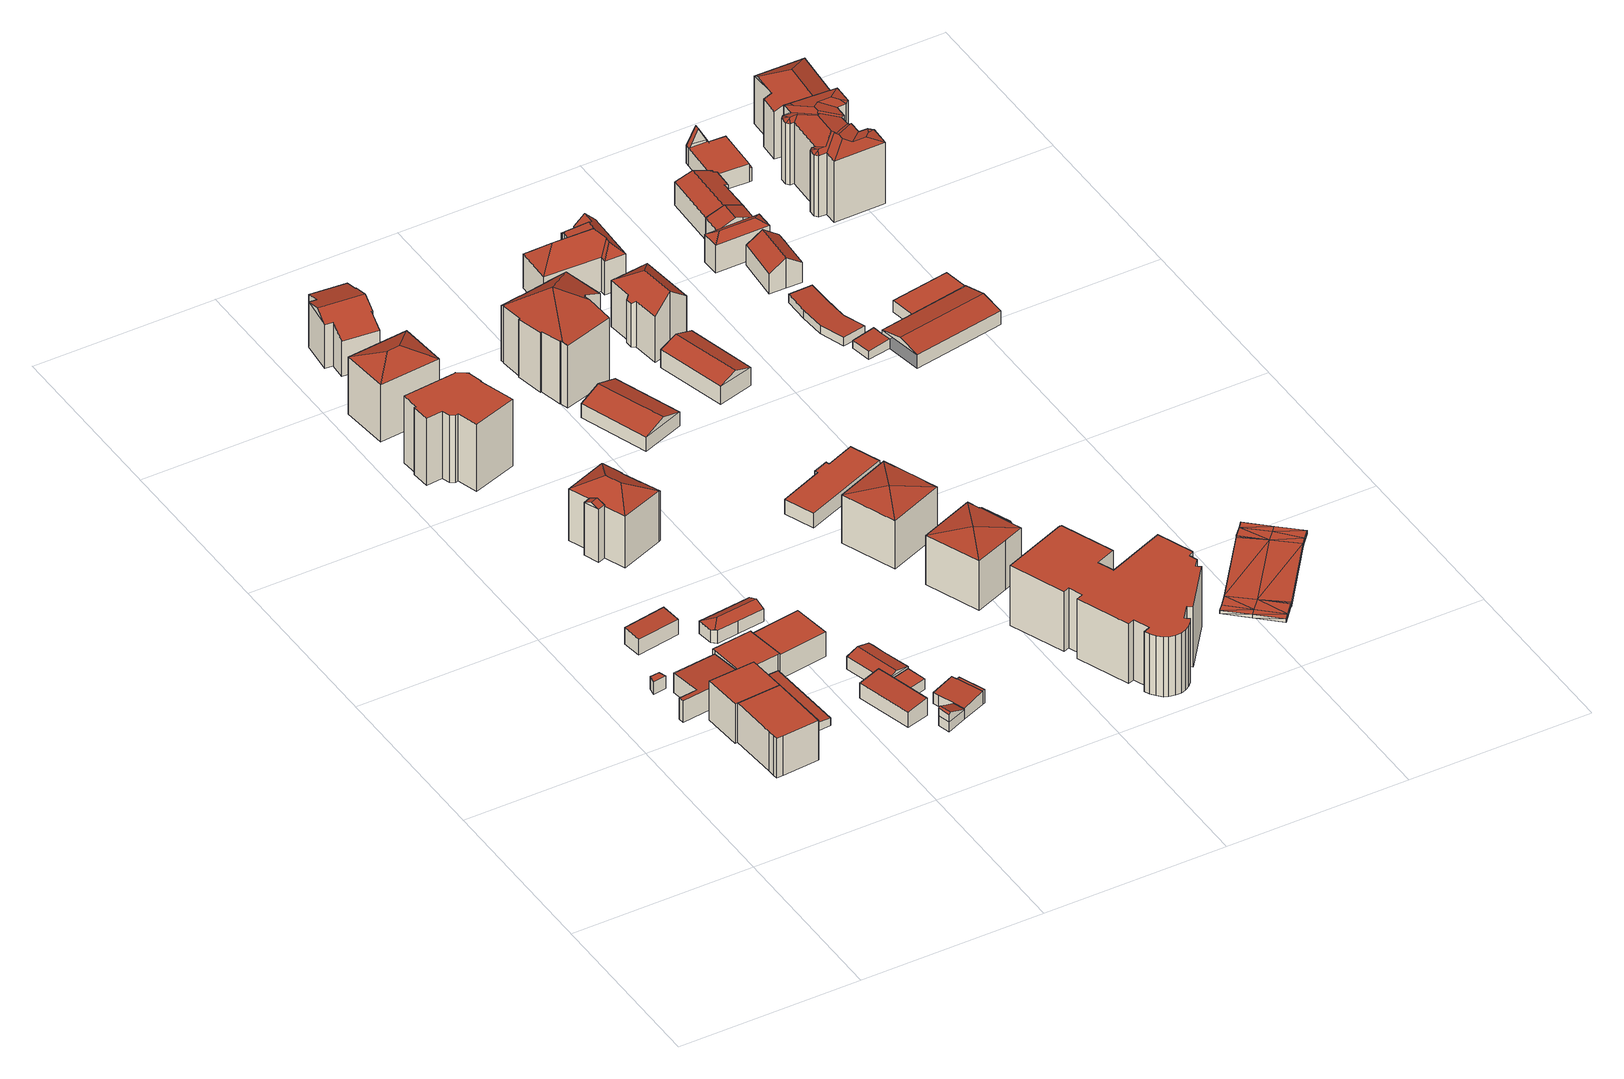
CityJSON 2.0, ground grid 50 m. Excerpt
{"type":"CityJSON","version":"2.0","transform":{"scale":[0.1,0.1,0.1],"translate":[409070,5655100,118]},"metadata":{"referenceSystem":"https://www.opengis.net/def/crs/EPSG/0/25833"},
"CityObjects":{
"building1":{"type":"Building","attributes":{"Dachtyp_tdc":"tdcPolyFlatRoof","Gemeindeschluessel":14612000,"Dachneigung":0,"QualitaetDacherkennung":41,"Geometrietyp2DReferenz":"3000","measuredHeight":3.82,"function":"31001_9998","roofType":"1000"},"geometry":[{"type":"Solid","lod":"2","boundaries":[[[[0,1,2,3]],[[1,4,5,2]],[[4,6,7,5]],[[6,0,3,7]],[[6,4,1,0]],[[3,2,5,7]]]],"semantics":{"surfaces":[{"type":"WallSurface"},{"type":"RoofSurface"},{"type":"GroundSurface"}],"values":[[0,0,0,0,1,2]]}}]},
"building2":{"type":"Building","attributes":{"Dachtyp_tdc":"tdcPolyFlatRoof","Gemeindeschluessel":14612000,"Dachneigung":0,"QualitaetDacherkennung":82,"Geometrietyp2DReferenz":"3000","measuredHeight":11.75,"function":"31001_9998","roofType":"1000"},"geometry":[{"type":"Solid","lod":"2","boundaries":[[[[8,9,10,11]],[[9,12,13,10]],[[12,14,15,13]],[[14,16,17,15]],[[16,18,19,17]],[[18,20,21,19]],[[20,8,11,21]],[[20,18,16,14,12,9,8]],[[11,10,13,15,17,19,21]]]],"semantics":{"surfaces":[{"type":"WallSurface"},{"type":"RoofSurface"},{"type":"GroundSurface"}],"values":[[0,0,0,0,0,0,0,1,2]]}}]},
"building3":{"type":"Building","attributes":{"Dachtyp_tdc":"tdcPolyFlatRoof","Gemeindeschluessel":14612000,"Dachneigung":0,"QualitaetDacherkennung":76,"Geometrietyp2DReferenz":"3000","measuredHeight":11.82,"function":"31001_9998","roofType":"1000"},"geometry":[{"type":"Solid","lod":"2","boundaries":[[[[22,23,24,25]],[[23,26,27,24]],[[26,16,17,27]],[[16,14,15,17]],[[14,22,25,15]],[[14,16,26,23,22]],[[25,24,27,17,15]]]],"semantics":{"surfaces":[{"type":"WallSurface"},{"type":"RoofSurface"},{"type":"GroundSurface"}],"values":[[0,0,0,0,0,1,2]]}}]},
"building4":{"type":"Building","attributes":{"Dachtyp_tdc":"tdcPolyFlatRoof","Gemeindeschluessel":14612000,"Dachneigung":3.24,"QualitaetDacherkennung":61,"Geometrietyp2DReferenz":"3000","measuredHeight":6.39,"function":"31001_2000","roofType":"2100"},"geometry":[{"type":"Solid","lod":"2","boundaries":[[[[28,29,30,31]],[[29,32,33,30]],[[32,34,35,33]],[[34,36,37,35]],[[36,38,39,37]],[[36,34,32,29,28,38]],[[38,28,31,39]],[[39,31,30,33,35,37]]]],"semantics":{"surfaces":[{"type":"WallSurface"},{"type":"RoofSurface"},{"type":"GroundSurface"}],"values":[[0,0,0,0,0,1,0,2]]}}]},
"building5":{"type":"Building","attributes":{"Dachtyp_tdc":"tdcPolyFlatRoof","Gemeindeschluessel":14612000,"Dachneigung":4.93,"QualitaetDacherkennung":76,"Geometrietyp2DReferenz":"3000","measuredHeight":5.08,"function":"31001_2000","roofType":"2100"},"geometry":[{"type":"Solid","lod":"2","boundaries":[[[[40,41,42,43]],[[41,44,45,42]],[[44,46,47,45]],[[46,40,43,47]],[[46,44,41,40]],[[43,42,45,47]]]],"semantics":{"surfaces":[{"type":"WallSurface"},{"type":"RoofSurface"},{"type":"GroundSurface"}],"values":[[0,0,0,0,1,2]]}}]},
"building6":{"type":"Building","attributes":{"Dachtyp_tdc":"tdcPolyFlatRoof","Gemeindeschluessel":14612000,"Dachneigung":4.58,"QualitaetDacherkennung":90,"Geometrietyp2DReferenz":"3000","measuredHeight":2.8,"function":"31001_2463","roofType":"2100"},"geometry":[{"type":"Solid","lod":"2","boundaries":[[[[48,49,50,51]],[[49,52,53,50]],[[52,54,55,53]],[[54,48,51,55]],[[54,52,49,48]],[[51,50,53,55]]]],"semantics":{"surfaces":[{"type":"WallSurface"},{"type":"RoofSurface"},{"type":"GroundSurface"}],"values":[[0,0,0,0,1,2]]}}]},
"building7":{"type":"Building","attributes":{"Dachtyp_tdc":"tdcPolyFlatRoof","Gemeindeschluessel":14612000,"Dachneigung":0,"QualitaetDacherkennung":84,"Geometrietyp2DReferenz":"3000","measuredHeight":7.19,"function":"31001_2000","roofType":"1000"},"geometry":[{"type":"Solid","lod":"2","boundaries":[[[[56,57,58,59]],[[57,60,61,58]],[[60,62,63,61]],[[62,64,65,63]],[[64,66,50,65]],[[66,67,51,50]],[[67,68,69,51]],[[68,70,71,69]],[[70,56,59,71]],[[70,68,67,66,64,62,60,57,56]],[[59,58,61,63,65,50,51,69,71]]]],"semantics":{"surfaces":[{"type":"WallSurface"},{"type":"RoofSurface"},{"type":"GroundSurface"}],"values":[[0,0,0,0,0,0,0,0,0,1,2]]}}]},
"building8":{"type":"Building","attributes":{"Dachtyp_tdc":"tdcFreeFormRoof","Gemeindeschluessel":14612000,"Dachneigung":27.73,"QualitaetDacherkennung":83,"Geometrietyp2DReferenz":"3000","measuredHeight":5.18,"function":"31001_2000","roofType":"5000"},"geometry":[{"type":"Solid","lod":"2","boundaries":[[[[72,73,74,75]],[[73,76,77,74]],[[76,78,79,77]],[[78,80,81,79]],[[80,82,83,81]],[[82,84,85,83]],[[84,72,75,85]],[[82,86,87,88]],[[78,76,89,87,86,80]],[[89,73,72,84,88,87]],[[76,73,89]],[[84,82,88]],[[82,80,86]],[[75,74,77,79,81,83,85]]]],"semantics":{"surfaces":[{"type":"WallSurface"},{"type":"RoofSurface"},{"type":"GroundSurface"}],"values":[[0,0,0,0,0,0,0,1,1,1,0,0,0,2]]}}]},
"building9":{"type":"Building","attributes":{"Dachtyp_tdc":"tdcPolyFlatRoof","Gemeindeschluessel":14612000,"Dachneigung":0,"QualitaetDacherkennung":81,"Geometrietyp2DReferenz":"3000","measuredHeight":7.35,"function":"31001_2000","roofType":"1000"},"geometry":[{"type":"Solid","lod":"2","boundaries":[[[[90,91,92,93]],[[91,94,95,92]],[[94,96,97,95]],[[96,90,93,97]],[[96,94,91,90]],[[93,92,95,97]]]],"semantics":{"surfaces":[{"type":"WallSurface"},{"type":"RoofSurface"},{"type":"GroundSurface"}],"values":[[0,0,0,0,1,2]]}}]},
"building10":{"type":"Building","attributes":{"Dachtyp_tdc":"tdcPolyFlatRoof","Gemeindeschluessel":14612000,"Dachneigung":0,"QualitaetDacherkennung":39,"Geometrietyp2DReferenz":"3000","measuredHeight":20.09,"function":"31001_9998","roofType":"1000"},"geometry":[{"type":"Solid","lod":"2","boundaries":[[[[98,99,100,101,102,103,104,105,106,107,108,109,110,111,112,113]],[[114,115,116,117,118,119,120,121,122,123,124,125,126,127,128,129]],[[113,112,115,114]],[[112,111,116,115]],[[111,110,117,116]],[[110,109,118,117]],[[109,108,119,118]],[[108,107,120,119]],[[107,106,121,120]],[[106,105,122,121]],[[105,104,123,122]],[[104,103,124,123]],[[103,102,125,124]],[[102,101,126,125]],[[101,100,127,126]],[[100,99,128,127]],[[99,98,129,128]],[[98,113,114,129]]]],"semantics":{"surfaces":[{"type":"RoofSurface"},{"type":"GroundSurface"},{"type":"WallSurface"}],"values":[[0,1,2,2,2,2,2,2,2,2,2,2,2,2,2,2,2,2]]}}]},
"building11":{"type":"Building","attributes":{"Gemeindeschluessel":14612000,"Geometrietyp2DReferenz":"3000","function":"31001_9998","roofType":"9999"},"children":["building11-1","building11-2"]},
"building11-1":{"type":"BuildingPart","attributes":{"Dachtyp_tdc":"tdcHipRoof","Dachneigung":28.36,"QualitaetDacherkennung":61,"Geometrietyp2DReferenz":"3000","measuredHeight":18.7,"roofType":"3200"},"parents":["building11"],"geometry":[{"type":"MultiSurface","lod":"2","boundaries":[[[130,131,132,133]],[[131,134,135,132]],[[134,136,137,135]],[[136,138,139,137]],[[138,140,141,139]],[[140,142,143,141]],[[142,144,145,143]],[[144,146,147,145]],[[146,148,149,147]],[[148,150,151,149]],[[150,152,153,151]],[[152,154,155,153]],[[152,150,156]],[[136,134,157]],[[150,148,146,144,142,140,138,136,157,156]],[[134,131,130,154,152,156,157]],[[133,132,135,137,139,141,143,145,147,149,151,153,155]]],"semantics":{"surfaces":[{"type":"WallSurface"},{"type":"RoofSurface"},{"type":"GroundSurface"}],"values":[0,0,0,0,0,0,0,0,0,0,0,0,1,1,1,1,2]}}]},
"building11-2":{"type":"BuildingPart","attributes":{"Dachtyp_tdc":"tdcGableRoof","Dachneigung":28.33,"QualitaetDacherkennung":66,"Geometrietyp2DReferenz":"3000","measuredHeight":17.03,"roofType":"3100"},"parents":["building11"],"geometry":[{"type":"MultiSurface","lod":"2","boundaries":[[[158,159,160,155,154]],[[159,161,162,160]],[[161,163,130,133,162]],[[161,159,164]],[[158,163,165]],[[159,158,165,164]],[[163,161,164,165]],[[155,160,162,133]]],"semantics":{"surfaces":[{"type":"WallSurface"},{"type":"RoofSurface"},{"type":"GroundSurface"}],"values":[0,0,0,0,0,1,1,2]}}]},
"building12":{"type":"Building","attributes":{"Dachtyp_tdc":"tdcHipRoof","Gemeindeschluessel":14612000,"Dachneigung":24.83,"QualitaetDacherkennung":74,"Geometrietyp2DReferenz":"3000","measuredHeight":20.25,"function":"31001_9998","roofType":"3200"},"geometry":[{"type":"Solid","lod":"2","boundaries":[[[[166,167,168,169]],[[167,170,171,168]],[[170,172,173,171]],[[172,166,169,173]],[[170,167,174]],[[166,172,175]],[[167,166,175,174]],[[172,170,174,175]],[[169,168,171,173]]]],"semantics":{"surfaces":[{"type":"WallSurface"},{"type":"RoofSurface"},{"type":"GroundSurface"}],"values":[[0,0,0,0,1,1,1,1,2]]}}]},
"building13":{"type":"Building","attributes":{"Dachtyp_tdc":"tdcPolyFlatRoof","Gemeindeschluessel":14612000,"Dachneigung":6.09,"QualitaetDacherkennung":83,"Geometrietyp2DReferenz":"3000","measuredHeight":5.14,"function":"31001_9998","roofType":"2100"},"geometry":[{"type":"Solid","lod":"2","boundaries":[[[[176,177,178,179]],[[177,180,181,178]],[[180,182,183,181]],[[182,184,185,183]],[[184,186,187,185]],[[184,182,180,177,176,186]],[[187,179,178,181,183,185]],[[186,176,179,187]]]],"semantics":{"surfaces":[{"type":"WallSurface"},{"type":"RoofSurface"},{"type":"GroundSurface"}],"values":[[0,0,0,0,0,1,2,0]]}}]},
"building14":{"type":"Building","attributes":{"Dachtyp_tdc":"tdcPolyFlatRoof","Gemeindeschluessel":14612000,"Dachneigung":0,"QualitaetDacherkennung":77,"Geometrietyp2DReferenz":"3000","measuredHeight":3.18,"function":"31001_9998","roofType":"1000"},"geometry":[{"type":"Solid","lod":"2","boundaries":[[[[188,189,190,191]],[[189,192,193,190]],[[192,194,195,193]],[[194,188,191,195]],[[194,192,189,188]],[[191,190,193,195]]]],"semantics":{"surfaces":[{"type":"WallSurface"},{"type":"RoofSurface"},{"type":"GroundSurface"}],"values":[[0,0,0,0,1,2]]}}]},
"building15":{"type":"Building","attributes":{"Dachtyp_tdc":"tdcGableRoof","Gemeindeschluessel":14612000,"Dachneigung":13.68,"QualitaetDacherkennung":81,"Geometrietyp2DReferenz":"3000","measuredHeight":4.55,"function":"31001_9998","roofType":"3100"},"geometry":[{"type":"Solid","lod":"2","boundaries":[[[[196,197,198,199]],[[197,200,201,198]],[[200,202,203,201]],[[202,204,205,203]],[[204,206,207,205]],[[206,208,209,207]],[[208,196,199,209]],[[197,196,208,210,211,200]],[[204,202,211,210,206]],[[210,208,206]],[[200,211,202]],[[199,198,201,203,205,207,209]]]],"semantics":{"surfaces":[{"type":"WallSurface"},{"type":"RoofSurface"},{"type":"GroundSurface"}],"values":[[0,0,0,0,0,0,0,1,1,0,0,2]]}}]},
"building16":{"type":"Building","attributes":{"Dachtyp_tdc":"tdcFreeFormRoof","Gemeindeschluessel":14612000,"Dachneigung":19.91,"QualitaetDacherkennung":38,"Geometrietyp2DReferenz":"3000","measuredHeight":15.29,"function":"31001_9998","roofType":"5000"},"geometry":[{"type":"Solid","lod":"2","boundaries":[[[[212,213,214,215]],[[213,216,217,214]],[[216,218,219,217]],[[218,220,221,219]],[[220,222,223,221]],[[222,224,225,223]],[[224,226,227,225]],[[226,228,229,227]],[[228,230,231,229]],[[230,232,233,231]],[[232,234,235,233]],[[234,212,215,235]],[[236,218,216,213,212,234,232,237]],[[224,222,220,236,237,230,228,226]],[[220,218,236]],[[232,230,237]],[[215,214,217,219,221,223,225,227,229,231,233,235]]]],"semantics":{"surfaces":[{"type":"WallSurface"},{"type":"RoofSurface"},{"type":"GroundSurface"}],"values":[[0,0,0,0,0,0,0,0,0,0,0,0,1,1,0,0,2]]}}]},
"building17":{"type":"Building","attributes":{"Gemeindeschluessel":14612000,"Geometrietyp2DReferenz":"3000","function":"31001_9998","roofType":"9999"},"children":["building17-1","building17-2","building17-3"]},
"building17-1":{"type":"BuildingPart","attributes":{"Dachtyp_tdc":"tdcPolyFlatRoof","Dachneigung":5.3,"QualitaetDacherkennung":69,"Geometrietyp2DReferenz":"3000","measuredHeight":3.97,"roofType":"2100"},"parents":["building17"],"geometry":[{"type":"MultiSurface","lod":"2","boundaries":[[[238,239,240,241,242]],[[243,244,245]],[[243,246,247,244]],[[246,248,249,247]],[[248,250,251,249]],[[250,252,253,251]],[[250,248,246,243,239,238,252]],[[253,242,241,244,247,249,251]]],"semantics":{"surfaces":[{"type":"WallSurface"},{"type":"RoofSurface"},{"type":"GroundSurface"}],"values":[0,0,0,0,0,0,1,2]}}]},
"building17-2":{"type":"BuildingPart","attributes":{"Dachtyp_tdc":"tdcPolyFlatRoof","Dachneigung":0,"QualitaetDacherkennung":59,"Geometrietyp2DReferenz":"3000","measuredHeight":4.14,"roofType":"1000"},"parents":["building17"],"geometry":[{"type":"MultiSurface","lod":"2","boundaries":[[[254,255,256,253,252]],[[255,257,258,256]],[[257,259,238,242,258]],[[259,257,255,254]],[[253,256,258,242]]],"semantics":{"surfaces":[{"type":"WallSurface"},{"type":"RoofSurface"},{"type":"GroundSurface"}],"values":[0,0,0,1,2]}}]},
"building17-3":{"type":"BuildingPart","attributes":{"Dachtyp_tdc":"tdcGableRoof","Dachneigung":26.21,"QualitaetDacherkennung":10,"Geometrietyp2DReferenz":"3000","measuredHeight":5.6,"roofType":"3100"},"parents":["building17"],"geometry":[{"type":"MultiSurface","lod":"2","boundaries":[[[260,245,244,261]],[[262,263,264,265,240]],[[266,265,264,267]],[[268,267,264,263,260]],[[269,266,267,268]],[[240,265,266,269]],[[260,263,262,245]],[[245,262,240]],[[241,270,271,261,244]],[[240,269,270,241]],[[269,268,271,270]],[[268,260,261,271]]],"semantics":{"surfaces":[{"type":"WallSurface"},{"type":"RoofSurface"},{"type":"GroundSurface"}],"values":[0,1,1,0,0,0,0,0,2,0,0,0]}}]},
"building18":{"type":"Building","attributes":{"Dachtyp_tdc":"tdcGableRoof","Gemeindeschluessel":14612000,"Dachneigung":20.12,"QualitaetDacherkennung":85,"Geometrietyp2DReferenz":"3000","measuredHeight":6.48,"function":"31001_2000","roofType":"3100"},"geometry":[{"type":"Solid","lod":"2","boundaries":[[[[272,273,274,275]],[[273,276,277,274]],[[276,278,279,277]],[[278,272,275,279]],[[276,273,280]],[[272,278,281]],[[273,272,281,280]],[[278,276,280,281]],[[275,274,277,279]]]],"semantics":{"surfaces":[{"type":"WallSurface"},{"type":"RoofSurface"},{"type":"GroundSurface"}],"values":[[0,0,0,0,0,0,1,1,2]]}}]},
"building19":{"type":"Building","attributes":{"Dachtyp_tdc":"tdcFreeFormRoof","Gemeindeschluessel":14612000,"Dachneigung":11.04,"QualitaetDacherkennung":21,"Geometrietyp2DReferenz":"3000","measuredHeight":21.9,"function":"31001_9998","roofType":"5000"},"geometry":[{"type":"Solid","lod":"2","boundaries":[[[[282,283,284,285]],[[283,286,287,284]],[[286,288,289,287]],[[288,290,291,289]],[[290,292,293,291]],[[292,294,295,293]],[[294,296,297,295]],[[296,298,299,297]],[[298,300,301,299]],[[300,302,303,301]],[[302,304,305,303]],[[304,306,307,305]],[[306,308,309,307]],[[308,310,311,309]],[[310,312,313,311]],[[312,314,315,313]],[[314,316,317,315]],[[316,318,319,317]],[[318,282,285,319]],[[320,286,283,282,318,316,321,322]],[[322,323,294,292,290,288,320]],[[296,323,322,324,298]],[[310,308,306,304,302,300,324,322,321,314,312]],[[288,286,320]],[[316,314,321]],[[296,294,323]],[[300,298,324]],[[285,284,287,289,291,293,295,297,299,301,303,305,307,309,311,313,315,317,319]]]],"semantics":{"surfaces":[{"type":"WallSurface"},{"type":"RoofSurface"},{"type":"GroundSurface"}],"values":[[0,0,0,0,0,0,0,0,0,0,0,0,0,0,0,0,0,0,0,1,1,1,1,0,0,0,0,2]]}}]},
"building20":{"type":"Building","attributes":{"Gemeindeschluessel":14612000,"Geometrietyp2DReferenz":"3000","function":"31001_9998","roofType":"9999"},"children":["building20-1","building20-2"]},
"building20-1":{"type":"BuildingPart","attributes":{"Dachtyp_tdc":"tdcTentRoof","Dachneigung":11.16,"QualitaetDacherkennung":59,"Geometrietyp2DReferenz":"3000","measuredHeight":16.18,"roofType":"3500"},"parents":["building20"],"geometry":[{"type":"MultiSurface","lod":"2","boundaries":[[[325,326,327,328]],[[326,329,330,327]],[[329,331,332,330]],[[331,333,332]],[[334,335,336]],[[334,337,338,335]],[[337,325,328,338]],[[337,334,331,329,339]],[[325,337,339]],[[326,325,339]],[[329,326,339]],[[328,327,330,332,335,338]]],"semantics":{"surfaces":[{"type":"WallSurface"},{"type":"RoofSurface"},{"type":"GroundSurface"}],"values":[0,0,0,0,0,0,0,1,1,1,1,2]}}]},
"building20-2":{"type":"BuildingPart","attributes":{"Dachtyp_tdc":"tdcFreeFormRoof","Dachneigung":54.7,"QualitaetDacherkennung":12,"Geometrietyp2DReferenz":"3000","measuredHeight":13.38,"roofType":"5000"},"parents":["building20"],"geometry":[{"type":"MultiSurface","lod":"2","boundaries":[[[333,340,341,332]],[[340,342,343,341]],[[342,336,335,343]],[[342,340,344,345]],[[344,333,336,345]],[[342,345,336]],[[333,344,340]],[[341,343,335,332]]],"semantics":{"surfaces":[{"type":"WallSurface"},{"type":"RoofSurface"},{"type":"GroundSurface"}],"values":[0,0,0,1,1,0,0,2]}}]},
"building21":{"type":"Building","attributes":{"Gemeindeschluessel":14612000,"Geometrietyp2DReferenz":"3000","function":"31001_9998","roofType":"9999"},"children":["building21-1","building21-2"]},
"building21-1":{"type":"BuildingPart","attributes":{"Dachtyp_tdc":"tdcTentRoof","Dachneigung":11.18,"QualitaetDacherkennung":59,"Geometrietyp2DReferenz":"3000","measuredHeight":16.31,"roofType":"3500"},"parents":["building21"],"geometry":[{"type":"MultiSurface","lod":"2","boundaries":[[[346,347,348,349,350]],[[347,351,352,348]],[[351,353,354,352]],[[353,355,356,354]],[[355,357,358,356]],[[357,359,360,358]],[[359,361,362,363,360]],[[346,361,359,357,364,347]],[[353,351,347,364]],[[355,353,364]],[[357,355,364]],[[349,348,352,354,356,358,360,363]]],"semantics":{"surfaces":[{"type":"WallSurface"},{"type":"RoofSurface"},{"type":"GroundSurface"}],"values":[0,0,0,0,0,0,0,1,1,1,1,2]}}]},
"building21-2":{"type":"BuildingPart","attributes":{"Dachtyp_tdc":"tdcFreeFormRoof","Dachneigung":68.12,"QualitaetDacherkennung":21,"Geometrietyp2DReferenz":"3000","measuredHeight":14.39,"roofType":"5000"},"parents":["building21"],"geometry":[{"type":"MultiSurface","lod":"2","boundaries":[[[362,365,366,363]],[[365,367,368,366]],[[367,350,349,368]],[[369,350,367]],[[370,369,367,365]],[[370,365,362]],[[369,370,362,350]],[[363,366,368,349]]],"semantics":{"surfaces":[{"type":"WallSurface"},{"type":"RoofSurface"},{"type":"GroundSurface"}],"values":[0,0,0,1,1,0,1,2]}}]},
"building22":{"type":"Building","attributes":{"Dachtyp_tdc":"tdcPolyFlatRoof","Gemeindeschluessel":14612000,"Dachneigung":0,"QualitaetDacherkennung":67,"Geometrietyp2DReferenz":"3000","measuredHeight":4.44,"function":"31001_2000","roofType":"1000"},"geometry":[{"type":"Solid","lod":"2","boundaries":[[[[371,372,373,374]],[[372,375,376,373]],[[375,377,378,376]],[[377,379,380,378]],[[379,381,382,380]],[[381,383,384,382]],[[383,385,386,384]],[[385,371,374,386]],[[385,383,381,379,377,375,372,371]],[[374,373,376,378,380,382,384,386]]]],"semantics":{"surfaces":[{"type":"WallSurface"},{"type":"RoofSurface"},{"type":"GroundSurface"}],"values":[[0,0,0,0,0,0,0,0,1,2]]}}]},
"building23":{"type":"Building","attributes":{"Dachtyp_tdc":"tdcPolyFlatRoof","Gemeindeschluessel":14612000,"Dachneigung":0,"QualitaetDacherkennung":51,"Geometrietyp2DReferenz":"3000","measuredHeight":17.99,"function":"31001_9998","roofType":"1000"},"geometry":[{"type":"Solid","lod":"2","boundaries":[[[[387,388,389,390]],[[388,391,392,389]],[[391,393,394,392]],[[393,395,396,394]],[[395,397,398,396]],[[397,399,400,398]],[[399,401,402,400]],[[401,403,404,402]],[[403,405,406,404]],[[405,407,408,406]],[[407,409,410,408]],[[409,411,412,410]],[[411,413,414,412]],[[413,415,416,414]],[[415,417,418,416]],[[417,419,420,418]],[[419,421,422,420]],[[421,423,424,422]],[[423,425,426,424]],[[427,428,429,430]],[[428,387,390,429]],[[425,431,432,426]],[[431,433,434,432]],[[433,435,436,434]],[[435,437,438,436]],[[437,439,440,438]],[[439,441,442,440]],[[441,443,444,442]],[[443,445,446,444]],[[445,447,448,446]],[[447,449,450,448]],[[449,451,452,450]],[[451,453,454,452]],[[453,427,430,454]],[[453,451,449,447,445,443,441,439,437,435,433,431,425,423,421,419,417,415,413,411,409,407,405,403,401,399,397,395,393,391,388,387,428,427]],[[430,429,390,389,392,394,396,398,400,402,404,406,408,410,412,414,416,418,420,422,424,426,432,434,436,438,440,442,444,446,448,450,452,454]]]],"semantics":{"surfaces":[{"type":"WallSurface"},{"type":"RoofSurface"},{"type":"GroundSurface"}],"values":[[0,0,0,0,0,0,0,0,0,0,0,0,0,0,0,0,0,0,0,0,0,0,0,0,0,0,0,0,0,0,0,0,0,0,1,2]]}}]},
"building24":{"type":"Building","attributes":{"Dachtyp_tdc":"tdcGableRoof","Gemeindeschluessel":14612000,"Dachneigung":19.7,"QualitaetDacherkennung":89,"Geometrietyp2DReferenz":"3000","measuredHeight":7.3,"function":"31001_2000","roofType":"3100"},"geometry":[{"type":"Solid","lod":"2","boundaries":[[[[455,456,457,458]],[[456,459,460,457]],[[459,461,462,460]],[[461,455,458,462]],[[459,456,463]],[[455,461,464]],[[456,455,464,463]],[[461,459,463,464]],[[458,457,460,462]]]],"semantics":{"surfaces":[{"type":"WallSurface"},{"type":"RoofSurface"},{"type":"GroundSurface"}],"values":[[0,0,0,0,0,0,1,1,2]]}}]},
"building25":{"type":"Building","attributes":{"Dachtyp_tdc":"tdcHipAndGableRoof","Gemeindeschluessel":14612000,"Dachneigung":43.92,"QualitaetDacherkennung":86,"Geometrietyp2DReferenz":"3000","measuredHeight":18.54,"function":"31001_9998","roofType":"5000"},"geometry":[{"type":"Solid","lod":"2","boundaries":[[[[465,466,467,468]],[[466,469,470,467]],[[469,471,472,470]],[[471,473,474,472]],[[473,475,476,474]],[[475,477,478,476]],[[477,479,480,478]],[[479,481,482,480]],[[481,465,468,482]],[[477,475,483]],[[475,473,471,469,466,465,481,483]],[[481,479,477,483]],[[468,467,470,472,474,476,478,480,482]]]],"semantics":{"surfaces":[{"type":"WallSurface"},{"type":"RoofSurface"},{"type":"GroundSurface"}],"values":[[0,0,0,0,0,0,0,0,0,1,1,1,2]]}}]},
"building26":{"type":"Building","attributes":{"Dachtyp_tdc":"tdcFreeFormRoof","Gemeindeschluessel":14612000,"Dachneigung":44.88,"QualitaetDacherkennung":40,"Geometrietyp2DReferenz":"3000","measuredHeight":15.12,"function":"31001_9998","roofType":"5000"},"geometry":[{"type":"Solid","lod":"2","boundaries":[[[[484,485,486,487,488,489]],[[484,489,490]],[[485,484,490,491]],[[492,486,485,491,493]],[[494,495,492,493,496]],[[494,496,497]],[[498,495,494,497,499]],[[500,501,502,503,504,505,506,507,508,509,510,511]],[[487,512,513,488]],[[497,496,501,500]],[[496,493,502,501]],[[493,491,503,502]],[[491,490,504,503]],[[490,489,505,504]],[[489,488,506,505]],[[488,513,507,506]],[[513,514,508,507]],[[514,515,509,508]],[[515,516,510,509]],[[516,499,511,510]],[[499,497,500,511]],[[517,498,499,516]],[[517,516,515]],[[512,487,486,492,495,498,517,515,514]],[[512,514,513]]]],"semantics":{"surfaces":[{"type":"RoofSurface"},{"type":"GroundSurface"},{"type":"WallSurface"}],"values":[[0,0,0,0,0,0,0,1,0,2,2,2,2,2,2,2,2,2,2,2,2,0,0,0,2]]}}]},
"building27":{"type":"Building","attributes":{"Stand_DGM":"2016","Stand_Basis-DLM":"2021","Gemeindeschluessel":"14612000","ObjektHoehe":1,"Stand_Laserscan":"2016","BodenHoehe":122.14,"Stand_3D-Stadtmodell":"2023","Geometrietyp2DReferenz":2000,"AbsoluteHoehe":123.14,"measuredHeight":1,"function":"53001_1800","roofType":"9999"},"geometry":[{"type":"MultiSurface","lod":"2","boundaries":[[[518,519,520]],[[518,520,521]],[[522,523,519]],[[522,519,518]],[[524,525,526]],[[524,526,523]],[[524,523,522]],[[527,528,524]],[[524,528,529]],[[524,529,525]],[[530,531,528]],[[530,528,527]],[[532,518,521]],[[532,521,533]],[[534,522,535]],[[535,522,532]],[[532,522,518]],[[536,524,522]],[[536,522,537]],[[537,522,534]],[[538,527,536]],[[536,527,524]],[[539,530,527]],[[539,527,538]],[[521,520,540]],[[521,540,541]],[[520,519,542]],[[520,542,540]],[[519,523,543]],[[519,543,542]],[[523,526,544]],[[523,544,543]],[[526,525,545]],[[526,545,544]],[[525,529,546]],[[525,546,545]],[[529,528,547]],[[529,547,546]],[[528,531,548]],[[528,548,547]],[[531,530,549]],[[531,549,548]],[[530,539,550]],[[530,550,549]],[[539,538,551]],[[539,551,550]],[[538,536,552]],[[538,552,551]],[[536,537,553]],[[536,553,552]],[[537,534,554]],[[537,554,553]],[[534,535,555]],[[534,555,554]],[[535,532,556]],[[535,556,555]],[[532,533,557]],[[532,557,556]],[[533,521,541]],[[533,541,557]],[[540,542,558]],[[541,540,558]],[[542,543,559]],[[558,542,559]],[[544,545,560]],[[543,544,560]],[[559,543,560]],[[560,547,561]],[[546,547,560]],[[545,546,560]],[[547,548,549]],[[561,547,549]],[[541,558,556]],[[557,541,556]],[[555,559,554]],[[556,559,555]],[[558,559,556]],[[559,560,552]],[[553,559,552]],[[554,559,553]],[[552,561,551]],[[560,561,552]],[[561,549,550]],[[551,561,550]]],"semantics":{"surfaces":[{"type":"RoofSurface"},{"type":"WallSurface"},{"type":"GroundSurface"}],"values":[0,0,0,0,0,0,0,0,0,0,0,0,0,0,0,0,0,0,0,0,0,0,0,0,1,1,1,1,1,1,1,1,1,1,1,1,1,1,1,1,1,1,1,1,1,1,1,1,1,1,1,1,1,1,1,1,1,1,1,1,2,2,2,2,2,2,2,2,2,2,2,2,2,2,2,2,2,2,2,2,2,2,2,2]}}]},
"building28":{"type":"Building","attributes":{"Dachtyp_tdc":"tdcPolyFlatRoof","Gemeindeschluessel":14612000,"Dachneigung":3.13,"QualitaetDacherkennung":83,"Geometrietyp2DReferenz":"3000","measuredHeight":2.79,"function":"31001_2000","roofType":"2100"},"geometry":[{"type":"Solid","lod":"2","boundaries":[[[[562,563,564,565]],[[563,566,567,564]],[[566,568,569,567]],[[568,570,571,569]],[[570,572,573,571]],[[572,574,575,573]],[[574,576,577,575]],[[576,562,565,577]],[[576,574,572,570,568,566,563,562]],[[565,564,567,569,571,573,575,577]]]],"semantics":{"surfaces":[{"type":"WallSurface"},{"type":"RoofSurface"},{"type":"GroundSurface"}],"values":[[0,0,0,0,0,0,0,0,1,2]]}}]},
"building29":{"type":"Building","attributes":{"Dachtyp_tdc":"tdcGableRoof","Gemeindeschluessel":14612000,"Dachneigung":34.86,"QualitaetDacherkennung":64,"Geometrietyp2DReferenz":"3000","measuredHeight":9.08,"function":"31001_2000","roofType":"3100"},"geometry":[{"type":"Solid","lod":"2","boundaries":[[[[578,579,580,581]],[[579,582,583,580]],[[582,584,585,583]],[[584,586,587,585]],[[586,588,589,587]],[[588,590,591,589]],[[590,592,593,591]],[[592,578,581,593]],[[588,586,584,582,579,578]],[[578,592,590,588]],[[581,580,583,585,587,589,591,593]]]],"semantics":{"surfaces":[{"type":"WallSurface"},{"type":"RoofSurface"},{"type":"GroundSurface"}],"values":[[0,0,0,0,0,0,0,0,1,1,2]]}}]},
"building30":{"type":"Building","attributes":{"Gemeindeschluessel":14612000,"Geometrietyp2DReferenz":"3000","function":"31001_9998","roofType":"9999"},"children":["building30-1","building30-2"]},
"building30-1":{"type":"BuildingPart","attributes":{"Dachtyp_tdc":"tdcFreeFormRoof","Dachneigung":33.43,"QualitaetDacherkennung":64,"Geometrietyp2DReferenz":"3000","measuredHeight":9.91,"roofType":"5000"},"parents":["building30"],"geometry":[{"type":"MultiSurface","lod":"2","boundaries":[[[594,595,596,597]],[[595,598,599,596]],[[598,600,601,599]],[[600,602,603,601]],[[602,604,605,606,603]],[[594,597,607,608]],[[602,600,609]],[[600,598,610,609]],[[598,595,610]],[[595,594,611,612,604,602,609,610]],[[596,599,601,603,606,597]]],"semantics":{"surfaces":[{"type":"WallSurface"},{"type":"RoofSurface"},{"type":"GroundSurface"}],"values":[0,0,0,0,0,0,1,1,1,1,2]}}]},
"building30-2":{"type":"BuildingPart","attributes":{"Dachtyp_tdc":"tdcGableRoof","Dachneigung":21.16,"QualitaetDacherkennung":94,"Geometrietyp2DReferenz":"3000","measuredHeight":9.89,"roofType":"3100"},"parents":["building30"],"geometry":[{"type":"MultiSurface","lod":"2","boundaries":[[[605,613,614,606]],[[613,615,616,614]],[[615,607,597,616]],[[617,618,619,611,608]],[[605,612,619,618,613]],[[615,617,608,607]],[[613,618,617,615]],[[597,606,614,616]]],"semantics":{"surfaces":[{"type":"WallSurface"},{"type":"RoofSurface"},{"type":"GroundSurface"}],"values":[0,0,0,1,1,0,0,2]}}]},
"building31":{"type":"Building","attributes":{"Gemeindeschluessel":14612000,"Geometrietyp2DReferenz":"3000","function":"31001_2000","roofType":"9999"},"children":["building31-1","building31-2"]},
"building31-1":{"type":"BuildingPart","attributes":{"Dachtyp_tdc":"tdcGableRoof","Dachneigung":13.85,"QualitaetDacherkennung":90,"Geometrietyp2DReferenz":"3000","measuredHeight":5.61,"roofType":"3100"},"parents":["building31"],"geometry":[{"type":"MultiSurface","lod":"2","boundaries":[[[620,621,622,623]],[[624,625,626,627,628]],[[625,620,623,626]],[[624,621,629]],[[620,625,630]],[[621,620,630,629]],[[625,624,629,630]],[[623,622,631,627,626]]],"semantics":{"surfaces":[{"type":"WallSurface"},{"type":"RoofSurface"},{"type":"GroundSurface"}],"values":[0,0,0,0,0,1,1,2]}}]},
"building31-2":{"type":"BuildingPart","attributes":{"Dachtyp_tdc":"tdcPolyFlatRoof","Dachneigung":4.27,"QualitaetDacherkennung":76,"Geometrietyp2DReferenz":"3000","measuredHeight":2.78,"roofType":"2100"},"parents":["building31"],"geometry":[{"type":"MultiSurface","lod":"2","boundaries":[[[632,633,634,635]],[[633,628,627,634]],[[636,637,638,631]],[[637,632,635,638]],[[637,636,628,633,632]],[[635,634,627,631,638]]],"semantics":{"surfaces":[{"type":"WallSurface"},{"type":"RoofSurface"},{"type":"GroundSurface"}],"values":[0,0,0,0,1,2]}}]},
"building32":{"type":"Building","attributes":{"Dachtyp_tdc":"tdcFreeFormRoof","Gemeindeschluessel":14612000,"Dachneigung":20.48,"QualitaetDacherkennung":85,"Geometrietyp2DReferenz":"3000","measuredHeight":8.62,"function":"31001_9998","roofType":"5000"},"geometry":[{"type":"Solid","lod":"2","boundaries":[[[[639,640,641,642]],[[640,643,644,641]],[[643,645,646,644]],[[645,647,648,646]],[[647,649,650,648]],[[649,651,652,650]],[[651,617,653,652]],[[617,639,642,653]],[[654,655,640,639]],[[645,643,655,654,617,651,649,647]],[[643,640,655]],[[639,617,654]],[[642,641,644,646,648,650,652,653]]]],"semantics":{"surfaces":[{"type":"WallSurface"},{"type":"RoofSurface"},{"type":"GroundSurface"}],"values":[[0,0,0,0,0,0,0,0,1,1,0,0,2]]}}]},
"building33":{"type":"Building","attributes":{"Dachtyp_tdc":"tdcPolyFlatRoof","Gemeindeschluessel":14612000,"Dachneigung":0,"QualitaetDacherkennung":86,"Geometrietyp2DReferenz":"3000","measuredHeight":3.54,"function":"31001_2000","roofType":"1000"},"geometry":[{"type":"Solid","lod":"2","boundaries":[[[[656,657,658,659]],[[657,660,661,658]],[[660,662,663,661]],[[662,656,659,663]],[[662,660,657,656]],[[659,658,661,663]]]],"semantics":{"surfaces":[{"type":"WallSurface"},{"type":"RoofSurface"},{"type":"GroundSurface"}],"values":[[0,0,0,0,1,2]]}}]},
"building34":{"type":"Building","attributes":{"Gemeindeschluessel":14612000,"Geometrietyp2DReferenz":"3000","function":"31001_9998","roofType":"9999"},"children":["building34-1","building34-2","building34-3"]},
"building34-1":{"type":"BuildingPart","attributes":{"Dachtyp_tdc":"tdcPolyFlatRoof","Dachneigung":0,"QualitaetDacherkennung":73,"Geometrietyp2DReferenz":"3000","measuredHeight":5.56,"roofType":"1000"},"parents":["building34"],"geometry":[{"type":"MultiSurface","lod":"2","boundaries":[[[664,665,666,667,668]],[[669,670,671,672,673]],[[670,674,675,676,671]],[[677,664,668,678,679]],[[677,674,670,669,680,681,665,664]],[[668,667,672,671,676,678]]],"semantics":{"surfaces":[{"type":"WallSurface"},{"type":"RoofSurface"},{"type":"GroundSurface"}],"values":[0,0,0,0,1,2]}}]},
"building34-2":{"type":"BuildingPart","attributes":{"Dachtyp_tdc":"tdcGableRoof","Dachneigung":62.34,"QualitaetDacherkennung":15,"Geometrietyp2DReferenz":"3000","measuredHeight":10.48,"roofType":"3100"},"parents":["building34"],"geometry":[{"type":"MultiSurface","lod":"2","boundaries":[[[666,682,683,667]],[[682,684,685,683]],[[684,673,672,685]],[[684,682,686]],[[682,666,681,687,686]],[[673,684,686,687,680]],[[667,683,685,672]]],"semantics":{"surfaces":[{"type":"WallSurface"},{"type":"RoofSurface"},{"type":"GroundSurface"}],"values":[0,0,0,0,1,1,2]}}]},
"building34-3":{"type":"BuildingPart","attributes":{"Dachtyp_tdc":"tdcPolyFlatRoof","Dachneigung":0,"QualitaetDacherkennung":0,"Geometrietyp2DReferenz":"3000","measuredHeight":4.28,"roofType":"9999"},"parents":["building34"],"geometry":[{"type":"MultiSurface","lod":"2","boundaries":[[[679,688,689,690,675]],[[675,690,691,676]],[[690,689,692,691]],[[689,688,693,692]],[[688,679,678,693]],[[676,691,692,693,678]],[[676,678,679,675]]],"semantics":{"surfaces":[{"type":"RoofSurface"},{"type":"WallSurface"},{"type":"GroundSurface"},{"type":"ClosureSurface","isClosure":"1","QuelleClosure":"LoD1Solid"}],"values":[0,1,1,1,1,2,3]}}]},
"building35":{"type":"Building","attributes":{"Dachtyp_tdc":"tdcFreeFormRoof","Gemeindeschluessel":14612000,"Dachneigung":12.53,"QualitaetDacherkennung":52,"Geometrietyp2DReferenz":"3000","measuredHeight":19.58,"function":"31001_9998","roofType":"5000"},"geometry":[{"type":"Solid","lod":"2","boundaries":[[[[694,695,696,697]],[[695,698,699,696]],[[698,700,701,699]],[[700,702,703,701]],[[702,704,705,703]],[[704,706,707,705]],[[706,708,709,707]],[[708,710,711,709]],[[710,712,713,711]],[[712,714,715,713]],[[714,716,717,715]],[[716,718,719,717]],[[718,720,721,719]],[[720,722,723,721]],[[722,724,725,723]],[[724,726,727,725]],[[726,728,729,727]],[[728,730,731,729]],[[730,732,733,731]],[[732,734,735,733]],[[734,736,737,735]],[[736,738,739,737]],[[738,740,741,739]],[[740,742,743,741]],[[742,744,745,743]],[[744,746,747,745]],[[746,694,697,747]],[[748,749,750,751,752,746,744]],[[753,754,755,756,748,744,742]],[[753,742,740]],[[757,754,753,740,738]],[[757,738,736]],[[755,754,757,736,734]],[[758,759,756,755,734,732]],[[760,761,758,732,730]],[[760,730,728]],[[762,761,760,728,726]],[[762,726,724]],[[763,759,758,761,762,724,722]],[[764,765,766,763,722,720]],[[767,768,764,720,718]],[[769,767,718,716]],[[769,716,714]],[[768,767,769,714,712]],[[765,764,768,712,710]],[[766,765,710,708]],[[749,748,756,759,763,766,708,706]],[[750,749,706,704]],[[770,751,750,704,702]],[[771,772,770,702,700]],[[771,700,698]],[[772,771,698,695]],[[752,751,770,772,695,694]],[[752,694,746]],[[697,696,699,701,703,705,707,709,711,713,715,717,719,721,723,725,727,729,731,733,735,737,739,741,743,745,747]]]],"semantics":{"surfaces":[{"type":"WallSurface"},{"type":"RoofSurface"},{"type":"GroundSurface"}],"values":[[0,0,0,0,0,0,0,0,0,0,0,0,0,0,0,0,0,0,0,0,0,0,0,0,0,0,0,1,1,1,1,1,1,1,1,1,1,1,1,1,1,1,1,1,1,1,1,1,1,1,1,1,1,1,2]]}}]},
"building36":{"type":"Building","attributes":{"Dachtyp_tdc":"tdcFreeFormRoof","Gemeindeschluessel":14612000,"Dachneigung":27.31,"QualitaetDacherkennung":73,"Geometrietyp2DReferenz":"3000","measuredHeight":18.53,"function":"31001_9998","roofType":"5000"},"geometry":[{"type":"Solid","lod":"2","boundaries":[[[[773,774,775,776]],[[774,777,778,775]],[[777,779,780,778]],[[779,781,782,780]],[[781,783,784,782]],[[783,785,786,784]],[[785,787,788,786]],[[787,773,776,788]],[[789,785,783,790]],[[791,789,790,781,779,777,774,773]],[[787,785,789,791]],[[783,781,790]],[[773,787,791]],[[776,775,778,780,782,784,786,788]]]],"semantics":{"surfaces":[{"type":"WallSurface"},{"type":"RoofSurface"},{"type":"GroundSurface"}],"values":[[0,0,0,0,0,0,0,0,1,1,1,0,0,2]]}}]}
},
"vertices":[
[72,584,131],[75,606,131],[75,606,93],[72,584,93],[101,609,131],[101,609,93],[108,589,131],[108,589,93],
[152,149,225],[151,161,225],[151,161,107],[152,149,107],[150,180,225],[150,180,107],[141,312,225],[141,312,107],[262,321,225],[262,321,107],[272,158,225],[272,158,107],[170,150,225],[170,150,107],
[134,312,225],[126,419,225],[126,419,107],[134,312,107],[254,428,225],[254,428,107],
[80,460,155],[78,476,154],[78,476,91],[80,460,91],[129,482,154],[129,482,91],[118,569,149],[118,569,91],[238,583,149],[238,583,91],[250,480,155],[250,480,91],
[236,817,131],[245,764,127],[245,764,81],[236,817,81],[126,745,127],[126,745,81],[118,797,131],[118,797,81],
[295,486,115],[360,495,110],[360,495,87],[295,486,87],[375,277,110],[375,277,87],[309,272,115],[309,272,87],
[238,583,159],[237,591,159],[237,591,87],[238,583,87],[349,605,159],[349,605,87],[349,600,159],[349,600,87],[365,496,159],[365,496,87],[360,495,159],[295,486,159],[291,485,159],[291,485,87],[250,480,159],[250,480,87],
[363,752,117],[437,761,117],[437,761,80],[363,752,80],[444,705,118],[444,705,80],[370,697,118],[370,697,80],[309,689,118],[309,689,80],[296,700,117],[296,700,80],[291,744,117],[291,744,80],[303,694,121],[323,718,132],[291,743,117],[440,732,132],
[365,496,154],[349,600,154],[349,600,80],[365,496,80],[488,621,154],[488,621,80],[503,517,154],[503,517,80],
[201,1660,272],[202,1662,272],[175,1681,272],[174,1679,272],[25,1665,272],[29,1615,272],[24,1615,272],[28,1564,272],[73,1568,272],[80,1546,272],[92,1539,272],[100,1541,272],[118,1485,272],[240,1524,272],[209,1620,272],[211,1621,272],[211,1621,71],[209,1620,71],[240,1524,71],[118,1485,71],[100,1541,71],[92,1539,71],[80,1546,71],[73,1568,71],[28,1564,71],[24,1615,71],[29,1615,71],[25,1665,71],[174,1679,71],[175,1681,71],[202,1662,71],[201,1660,71],
[224,1139,241],[224,1140,241],[224,1140,86],[224,1139,86],[201,1198,241],[201,1198,86],[319,1246,237],[319,1246,86],[323,1248,234],[323,1248,86],[345,1193,234],[345,1193,86],[341,1192,237],[341,1192,86],[362,1138,237],[362,1138,86],[366,1139,234],[366,1139,86],[387,1088,234],[387,1088,86],[383,1086,237],[383,1086,86],[263,1040,241],[263,1040,86],[240,1098,241],[240,1098,86],[298,1119,273],[281,1162,273],
[240,1098,245],[220,1090,245],[220,1090,86],[204,1131,244],[204,1131,86],[224,1139,244],[212,1110,256],[232,1118,256],
[5,1891,243],[175,1907,243],[175,1907,72],[5,1891,72],[186,1775,244],[186,1775,72],[17,1759,244],[17,1759,72],[112,1833,274],[76,1829,274],
[548,209,104],[506,363,104],[506,363,59],[548,209,59],[567,380,111],[567,380,59],[574,357,111],[574,357,59],[588,304,111],[588,304,59],[609,225,111],[609,225,59],
[574,357,82],[646,377,82],[646,377,50],[574,357,50],[660,323,82],[660,323,50],[588,304,82],[588,304,50],
[616,486,88],[625,451,88],[625,451,52],[616,486,52],[646,377,88],[646,377,52],[574,357,89],[574,357,52],[567,380,89],[567,380,52],[540,481,89],[540,481,52],[612,501,88],[612,501,52],[575,491,98],[609,367,98],
[68,2180,209],[168,2171,209],[168,2171,90],[68,2180,90],[164,2126,225],[164,2126,90],[166,2126,225],[166,2126,90],[158,2036,220],[158,2036,90],[155,2037,220],[155,2037,90],[151,1992,196],[151,1992,90],[52,2001,196],[52,2001,90],[56,2046,220],[56,2046,90],[34,2048,220],[34,2048,90],[43,2138,225],[43,2138,90],[64,2136,225],[64,2136,90],[161,2077,243],[38,2088,243],
[750,206,88],[685,180,81],[685,180,78],[685,180,48],[750,206,48],[673,212,81],[673,212,48],[673,212,78],[657,253,81],[657,253,48],[651,269,81],[651,269,48],[716,293,87],[716,293,48],[722,277,88],[722,277,48],
[722,277,89],[729,280,89],[729,280,48],[757,209,89],[757,209,48],[750,206,89],
[649,202,78],[649,202,48],[673,212,79],[649,202,91],[625,192,104],[635,159,104],[629,156,99],[620,191,100],[620,191,78],[629,156,78],[629,156,48],[620,191,48],
[599,1658,99],[666,1471,98],[666,1471,56],[599,1658,56],[549,1429,98],[549,1429,56],[482,1617,98],[482,1617,56],[609,1450,121],[541,1638,121],
[482,1901,228],[569,1915,228],[569,1915,60],[482,1901,60],[569,1918,226],[569,1918,60],[623,1926,226],[623,1926,60],[643,1802,238],[643,1802,60],[597,1794,258],[597,1794,60],[590,1784,263],[590,1784,60],[607,1699,250],[607,1699,60],[470,1660,247],[470,1660,60],[464,1682,250],[464,1682,60],[463,1682,249],[463,1682,60],[448,1744,241],[448,1744,60],[445,1743,240],[445,1743,60],[431,1821,233],[431,1821,60],[434,1821,234],[434,1821,60],[427,1885,230],[427,1885,60],[428,1886,230],[428,1886,60],[427,1895,226],[427,1895,60],[482,1904,226],[482,1904,60],[623,1926,227],[428,1889,230],[533,1837,279],[593,1768,264],[466,1677,250],
[830,748,199],[771,897,199],[771,897,54],[830,748,54],[920,956,200],[920,956,54],[933,924,200],[933,924,54],[933,924,176],[966,839,200],[966,839,54],[966,839,176],[979,807,200],[979,807,54],[874,852,216],
[948,930,176],[948,930,54],[982,845,176],[982,845,54],[940,927,188],[974,842,188],
[1060,602,200],[1071,573,200],[1071,573,52],[1060,602,52],[1060,602,175],[1016,551,200],[1016,551,52],[922,514,200],[922,514,52],[863,663,200],[863,663,52],[1012,722,200],[1012,722,52],[1025,689,200],[1025,689,52],[1026,689,200],[1026,689,175],[1026,689,52],[967,618,215],
[1041,696,175],[1041,696,52],[1075,609,175],[1075,609,52],[1064,613,196],[1033,692,196],
[715,1068,91],[834,1116,91],[834,1116,47],[715,1068,47],[831,1124,91],[831,1124,47],[871,1140,91],[871,1140,47],[874,1131,91],[874,1131,47],[951,1162,91],[951,1162,47],[983,1081,91],[983,1081,47],[747,987,91],[747,987,47],
[1356,260,228],[1354,256,228],[1354,256,48],[1356,260,48],[1342,250,228],[1342,250,48],[1350,228,228],[1350,228,48],[1335,209,228],[1335,209,48],[1346,200,228],[1346,200,48],[1250,78,228],[1250,78,48],[1238,88,228],[1238,88,48],[1211,53,228],[1211,53,48],[1222,44,228],[1222,44,48],[1214,30,228],[1214,30,48],[1203,19,228],[1203,19,48],[1190,11,228],[1190,11,48],[1177,6,228],[1177,6,48],[1160,6,228],[1160,6,48],[1143,10,228],[1143,10,48],[1133,15,228],[1133,15,48],[1119,28,228],[1119,28,48],[1110,41,228],[1110,41,48],[1103,56,228],[1103,56,48],[1160,294,228],[1318,357,228],[1318,357,48],[1160,294,48],[1121,63,228],[1121,63,48],[1104,107,228],[1104,107,48],[1087,100,228],[1087,100,48],[1030,244,228],[1030,244,48],[1048,251,228],[1048,251,48],[1034,289,228],[1034,289,48],[1017,282,228],[1017,282,48],[958,433,228],[958,433,48],[1136,503,228],[1136,503,48],[1140,501,228],[1140,501,48],[1197,358,228],[1197,358,48],[1143,337,228],[1143,337,48],
[844,1719,103],[893,1527,103],[893,1527,49],[844,1719,49],[795,1501,103],[795,1501,49],[745,1694,103],[745,1694,49],[844,1514,122],[794,1706,122],
[762,1749,156],[754,1823,156],[754,1823,19],[762,1749,19],[744,1829,147],[744,1829,19],[742,1848,147],[742,1848,19],[750,1854,156],[750,1854,19],[743,1920,156],[743,1920,19],[848,1932,158],[848,1932,19],[865,1778,158],[865,1778,19],[811,1762,204],[811,1762,19],[800,1862,204],
[756,2166,128],[761,2166,129],[801,2123,171],[818,2139,155],[790,2168,126],[753,2169,126],[753,2164,126],[758,2164,126],[799,2095,171],[757,2142,126],[683,2093,176],[794,2091,176],[634,2145,126],[632,2045,126],[816,2068,154],[786,2040,126],[632,2045,25],[634,2145,25],[757,2142,25],[758,2164,25],[753,2164,25],[753,2169,25],[790,2168,25],[790,2175,25],[848,2173,25],[843,2023,25],[786,2024,25],[786,2040,25],[819,2174,154],[790,2175,126],[848,2173,126],[843,2023,126],[786,2024,126],[815,2052,154],
[1670,422,51],[1723,362,51],[1743,384,51],[1684,437,51],[1648,398,51],[1710,347,51],[1509,217,51],[1571,165,51],[1573,168,51],[1483,189,51],[1542,134,51],[1568,163,51],[1470,174,51],[1529,119,51],[1611,476,51],[1624,491,51],[1587,449,51],[1589,452,51],[1448,269,51],[1585,447,51],[1425,243,51],[1411,228,51],[1743,384,41],[1684,437,41],[1723,362,41],[1710,347,41],[1573,168,41],[1571,165,41],[1568,163,41],[1542,134,41],[1529,119,41],[1470,174,41],[1411,228,41],[1425,243,41],[1448,269,41],[1585,447,41],[1587,449,41],[1589,452,41],[1611,476,41],[1624,491,41],[1670,422,41],[1648,398,41],[1509,217,41],[1483,189,41],
[1145,1633,55],[1141,1703,55],[1141,1703,31],[1145,1633,31],[1142,1773,56],[1142,1773,31],[1205,1771,59],[1205,1771,31],[1206,1708,59],[1206,1708,31],[1211,1637,58],[1211,1637,31],[1233,1575,59],[1233,1575,31],[1170,1565,56],[1170,1565,31],
[1172,1946,120],[1215,1943,90],[1215,1943,29],[1172,1946,29],[1214,1915,90],[1214,1915,29],[1213,1898,90],[1213,1898,29],[1209,1824,89],[1209,1824,29],[1165,1825,120],[1165,1825,29],[1119,1826,88],[1119,1826,29],[1128,1948,89],[1128,1948,29],
[1201,2038,85],[1217,2038,85],[1217,2038,2],[1201,2038,2],[1217,1988,85],[1217,1988,2],[1068,1988,85],[1068,1988,2],[1068,2037,85],[1068,2037,2],[1102,2037,85],[1102,2037,81],[1102,2037,2],[1201,2038,81],[1201,2038,82],[1093,2013,101],[1192,2013,101],[1195,2038,85],[1111,2037,85],
[1104,2094,81],[1104,2094,2],[1203,2091,81],[1203,2091,2],[1203,2091,82],[1154,2092,101],[1153,2038,101],
[1530,1447,72],[1275,1403,72],[1275,1403,31],[1530,1447,31],[1253,1528,71],[1508,1572,71],[1508,1572,31],[1253,1528,31],[1253,1528,59],[1264,1463,87],[1519,1508,87],[1258,1502,31],
[1184,1547,54],[1248,1558,59],[1248,1558,31],[1184,1547,31],[1258,1502,59],[1194,1491,54],[1194,1491,31],
[1104,2094,83],[1108,2246,83],[1108,2246,15],[1104,2094,15],[1208,2240,82],[1208,2240,15],[1207,2234,82],[1207,2234,15],[1217,2234,78],[1217,2234,15],[1215,2179,78],[1215,2179,15],[1205,2179,82],[1205,2179,15],[1203,2091,15],[1152,2092,101],[1156,2243,101],
[1345,1544,69],[1333,1613,69],[1333,1613,34],[1345,1544,34],[1496,1641,69],[1496,1641,34],[1508,1572,69],[1508,1572,34],
[1208,2240,66],[1214,2360,66],[1214,2360,64],[1214,2360,11],[1208,2240,11],[1268,2357,66],[1312,2354,66],[1312,2354,11],[1268,2357,11],[1268,2357,61],[1310,2306,66],[1310,2306,53],[1310,2306,11],[1306,2235,66],[1306,2235,11],[1306,2235,53],[1265,2357,66],[1216,2359,66],
[1215,2373,64],[1215,2373,11],[1268,2370,61],[1268,2370,11],[1240,2372,115],[1239,2358,115],
[1313,2235,53],[1317,2302,53],[1315,2306,53],[1315,2306,11],[1317,2302,11],[1313,2235,11],
[1414,2229,210],[1539,2222,210],[1539,2222,26],[1414,2229,26],[1537,2168,210],[1537,2168,26],[1526,2158,210],[1526,2158,26],[1501,2158,210],[1501,2158,26],[1500,2123,210],[1500,2123,26],[1491,2120,210],[1491,2120,26],[1491,2092,210],[1491,2092,26],[1499,2088,210],[1499,2088,26],[1498,2053,210],[1498,2053,26],[1523,2052,210],[1523,2052,26],[1533,2041,210],[1533,2041,26],[1532,1986,210],[1532,1986,26],[1391,1985,210],[1391,1985,26],[1392,2021,210],[1392,2021,26],[1370,2022,210],[1370,2022,26],[1363,2030,210],[1363,2030,26],[1364,2050,210],[1364,2050,26],[1372,2058,210],[1372,2058,26],[1382,2057,210],[1382,2057,26],[1385,2160,210],[1385,2160,26],[1374,2160,210],[1374,2160,26],[1367,2169,210],[1367,2169,26],[1367,2189,210],[1367,2189,26],[1375,2196,210],[1375,2196,26],[1397,2196,210],[1397,2196,26],[1397,2230,210],[1397,2230,26],[1444,2146,220],[1444,2153,220],[1448,2159,221],[1449,2175,221],[1413,2213,213],[1381,2183,213],[1385,2178,214],[1404,2178,214],[1438,2141,222],[1380,2174,213],[1400,2039,214],[1436,2074,222],[1377,2044,213],[1381,2040,214],[1376,2035,213],[1441,2069,221],[1444,2038,221],[1445,2056,221],[1441,2062,221],[1499,2019,217],[1462,2019,217],[1515,2034,214],[1468,2192,217],[1519,2176,214],[1505,2191,217],
[1414,2229,178],[1416,2264,178],[1416,2264,24],[1414,2229,24],[1393,2266,166],[1393,2266,24],[1396,2321,166],[1396,2321,24],[1418,2320,177],[1418,2320,24],[1421,2407,167],[1421,2407,24],[1553,2397,174],[1553,2397,24],[1539,2222,175],[1539,2222,24],[1482,2337,209],[1421,2392,175],[1474,2226,209]
]}
